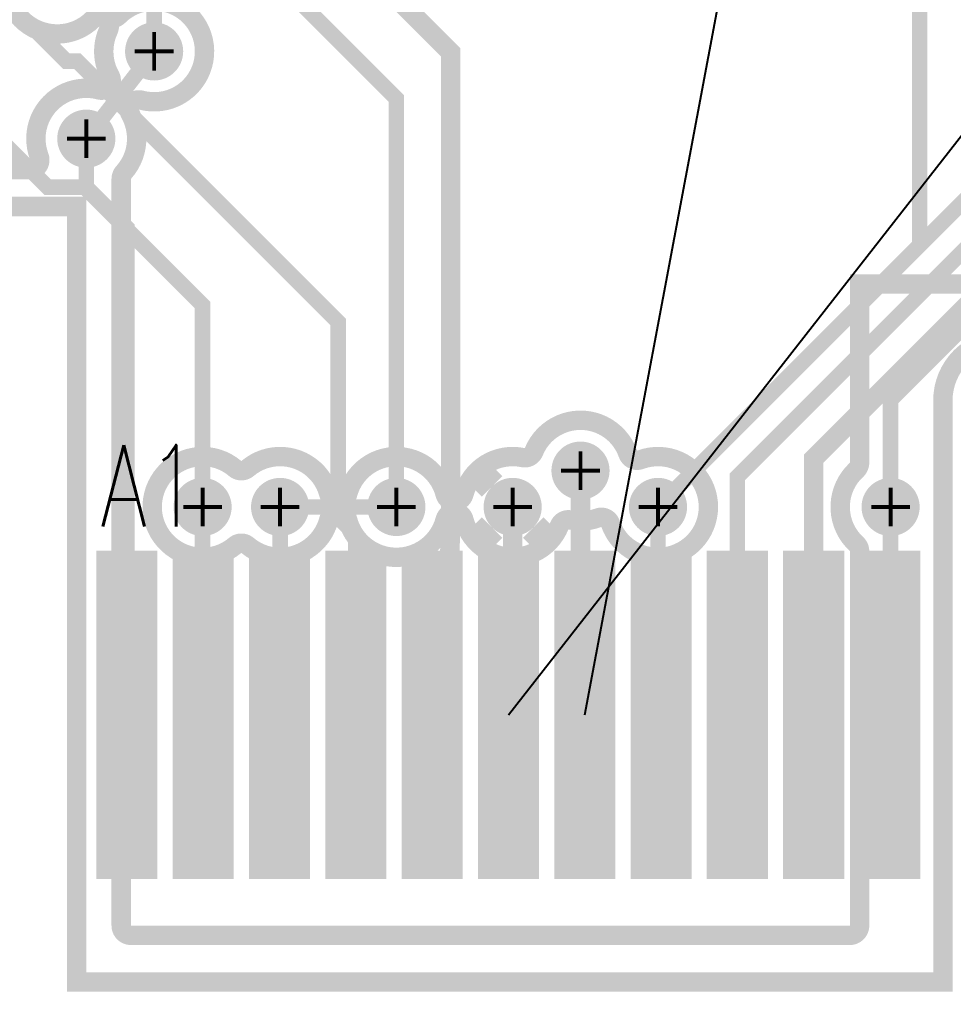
# Model space of a CAD drawing. Extents: x 17995 to 21002, y 17295 to 24095.
# Drawn here: x 18571 to 19052, y 17295 to 17796 of the extents above; entities that cross this region are included whole.
import ezdxf
from ezdxf.enums import TextEntityAlignment as Align

# ---------------------------------------------------------------- set-up
doc = ezdxf.new("R2010")
doc.units = 0
for name, pattern in [('SIG_1', [2, 1, 1]), ('SIG_4', [2, 1, 1]), ('SIG_5', [2, 1, 1]), ('SIG_6', [2, 1, 1]), ('SIG_61', [2, 1, 1]), ('SIG_62', [2, 1, 1]), ('SIG_63', [2, 1, 1]), ('SIG_64', [2, 1, 1]), ('SIG_65', [2, 1, 1]), ('SIG_66', [2, 1, 1]), ('SIG_67', [2, 1, 1])]:
    doc.linetypes.add(name, pattern=pattern)
for name, color, linetype in [('BOARD_OUTLINE_00', 183, 'CONTINUOUS'), ('DRIL_NPLTE_THRU_01', 176, 'CONTINUOUS'), ('DRIL_NPLTE_THRU_02', 96, 'CONTINUOUS'), ('DRIL_NPLTE_THRU_04', 16, 'CONTINUOUS'), ('DRIL_PLTE_THRU_01', 176, 'CONTINUOUS'), ('DRIL_PLTE_THRU_02', 96, 'CONTINUOUS'), ('DRIL_PLTE_THRU_04', 16, 'CONTINUOUS'), ('DRIL_SYMBOL', 183, 'CONTINUOUS'), ('LINK_00', 254, 'CONTINUOUS'), ('PADS_BOT', 1, 'CONTINUOUS'), ('PADS_INNER', 5, 'CONTINUOUS'), ('PADS_TOP', 5, 'CONTINUOUS'), ('PADS_XR_21', 176, 'CONTINUOUS'), ('PADS_XR_28', 130, 'CONTINUOUS'), ('PART_TOP_TEXT_26', 254, 'CONTINUOUS'), ('POUR_OUTLINE_02', 3, 'CONTINUOUS'), ('POUR_VIATHERM_02', 3, 'CONTINUOUS'), ('POUR_VOID_02', 3, 'CONTINUOUS'), ('TRACE_01', 5, 'CONTINUOUS'), ('TRACE_04', 1, 'CONTINUOUS'), ('VIAPTS', 254, 'CONTINUOUS')]:
    doc.layers.add(name, color=color, linetype=linetype)
doc.styles.add('W10', font='simplex', dxfattribs={"width": 0.75})

# ---------------------------------------------------------------- blocks, each defined once
blk = doc.blocks.new('SMOOTH_10')
at = {"const_width": 5}
blk.add_lwpolyline([(-2.5, 0, 1), (2.5, 0, 1)], format="xyb", close=True, dxfattribs=at)
blk = doc.blocks.new('BOARD_11')
at = {"layer": 'BOARD_OUTLINE_00', "const_width": 10}
blk.add_lwpolyline([(0, -380), (0, -6400), (600, -6400), (600, -6800), (1047, -6800), (1047, -6500, -1), (1110, -6500), (1110, -6800), (1400, -6800), (1400, -6400), (1910, -6400), (1910, -380)], format="xyb", close=True, dxfattribs=at)
at = {"layer": 'BOARD_OUTLINE_00'}
for p in [(600, -6400), (1047, -6500), (600, -6800), (1047, -6800)]:
    blk.add_blockref('SMOOTH_10', p, dxfattribs=at)
blk = doc.blocks.new('POUR_VOID_721')
at = {"layer": 'POUR_VOID_02', "const_width": 10}
blk.add_lwpolyline([(875.49, -463.66, 0.418664), (869.03, -460.64, -0.140464), (854.75, -461.72, 0.362164), (849.1, -464.75, -0.722478), (799.84, -461.55, 0.772971), (790.16, -461.55, -0.772971), (739.84, -461.55, 0.772971), (730.16, -461.55, -0.551935), (688.23, -474.87, 0.365723), (681.77, -474.87, -2.153207), (681.77, -435.13, 0.365723), (688.23, -435.13, -0.551935), (730.16, -448.45, 0.772971), (739.84, -448.45, -0.772971), (790.16, -448.45, 0.772971), (799.84, -448.45, -0.399248), (830.25, -429.54, 0.362164), (835.9, -426.51, -0.690633), (884.51, -427.6, 0.418665), (890.97, -430.62, -2.440357)], format="xyb", close=True, dxfattribs=at)
blk = doc.blocks.new('POUR_OUTLINE_404')
at = {"layer": 'POUR_OUTLINE_02', "const_width": 10}
for points in [[(33, -281), (576.02, -281, 0.524919), (580.69, -274.23, -0.609865), (611.61, -239.85, 0.491666), (617.88, -235.02, 0.127111), (617.25, -232.6, -0.127113), (614, -220, -0.108882), (616.41, -209.07, 0.837085), (608.34, -203.43, -5.012705), (616, -185, -0.108882)], [(613.59, -195.93, 0.837085), (621.66, -201.57, -1.725067), (633.39, -245.15, 0.491666), (627.12, -249.98, 0.127111), (627.75, -252.4, -0.32049), (624.29, -282.43, 0.185807), (623, -285.78), (623, -671, 0.414214), (628, -676), (999, -676, 0.414214), (1004, -671), (1004, -477.8, 0.209631), (1002.39, -474.13, -0.438533), (1002.39, -435.87, 0.209629), (1004, -432.2), (1004, -340), (1139.04, -340, 0.833948)]]:
    blk.add_lwpolyline(points, format="xyb", dxfattribs=at)
blk.add_blockref('POUR_VOID_721', (0, 0))
blk = doc.blocks.new('POUR_VIATHERM_802')
at = {"layer": 'POUR_VIATHERM_02', "const_width": 15}
for points in [[(806.62, -436.62), (814.39, -444.39)], [(806.62, -473.38), (814.39, -465.61)], [(843.38, -473.38), (835.61, -465.61)]]:
    blk.add_lwpolyline(points, dxfattribs=at)
blk = doc.blocks.new('POUR_HEADER_0')
for name in ['POUR_OUTLINE_404', 'POUR_VIATHERM_802']:
    blk.add_blockref(name, (-20, -5683))
blk = doc.blocks.new('PART_BODY_TOP_12')
at = {"layer": 'PART_TOP_TEXT_26', "style": 'W10', "width": 0.75}
blk.add_text('A1', height=42, dxfattribs=at).set_placement((-362.2, 255.91), align=Align.MIDDLE_CENTER)
blk = doc.blocks.new('DRIL_HOLE_0')
blk.add_lwpolyline([(0, 0, 1), (0, 0, 1)], format="xyb", close=True)
blk = doc.blocks.new('PAD_0')
blk.add_lwpolyline([(0, 0, 1), (0, 0, 1)], format="xyb", close=True)
blk = doc.blocks.new('PAD_12')
at = {"const_width": 31.5}
blk.add_lwpolyline([(-84.65, 0), (84.65, 0)], dxfattribs=at)
blk = doc.blocks.new('PAD_13')
at = {"const_width": 27.56}
blk.add_lwpolyline([(-82.68, 0), (82.68, 0)], dxfattribs=at)
blk = doc.blocks.new('STK_TOP_31')
at = {"layer": 'DRIL_NPLTE_THRU_01'}
blk.add_blockref('DRIL_HOLE_0', (0, 0), dxfattribs=at)
at = {"layer": 'DRIL_NPLTE_THRU_02'}
blk.add_blockref('DRIL_HOLE_0', (0, 0), dxfattribs=at)
at = {"layer": 'DRIL_NPLTE_THRU_04'}
blk.add_blockref('DRIL_HOLE_0', (0, 0), dxfattribs=at)
at = {"layer": 'PADS_BOT'}
blk.add_blockref('PAD_0', (0, 0), dxfattribs=at)
at = {"layer": 'PADS_INNER'}
blk.add_blockref('PAD_0', (0, 0), dxfattribs=at)
at = {"layer": 'PADS_TOP', "rotation": 90}
blk.add_blockref('PAD_13', (0, 0), dxfattribs=at)
at = {"layer": 'PADS_XR_21', "rotation": 90}
blk.add_blockref('PAD_12', (0, 0), dxfattribs=at)
blk = doc.blocks.new('PAD_11')
at = {"const_width": 27.56}
blk.add_lwpolyline([(-62.99, 0), (62.99, 0)], dxfattribs=at)
blk = doc.blocks.new('PAD_10')
at = {"const_width": 31.5}
blk.add_lwpolyline([(-64.96, 0), (64.96, 0)], dxfattribs=at)
blk = doc.blocks.new('STK_TOP_32')
at = {"layer": 'DRIL_NPLTE_THRU_01'}
blk.add_blockref('DRIL_HOLE_0', (0, 0), dxfattribs=at)
at = {"layer": 'DRIL_NPLTE_THRU_02'}
blk.add_blockref('DRIL_HOLE_0', (0, 0), dxfattribs=at)
at = {"layer": 'DRIL_NPLTE_THRU_04'}
blk.add_blockref('DRIL_HOLE_0', (0, 0), dxfattribs=at)
at = {"layer": 'PADS_BOT', "rotation": 90}
blk.add_blockref('PAD_11', (0, 0), dxfattribs=at)
at = {"layer": 'PADS_INNER'}
blk.add_blockref('PAD_0', (0, 0), dxfattribs=at)
at = {"layer": 'PADS_TOP'}
blk.add_blockref('PAD_0', (0, 0), dxfattribs=at)
at = {"layer": 'PADS_XR_28', "rotation": 90}
blk.add_blockref('PAD_10', (0, 0), dxfattribs=at)
blk = doc.blocks.new('STK_TOP_29')
at = {"layer": 'DRIL_NPLTE_THRU_01'}
blk.add_blockref('DRIL_HOLE_0', (0, 0), dxfattribs=at)
at = {"layer": 'DRIL_NPLTE_THRU_02'}
blk.add_blockref('DRIL_HOLE_0', (0, 0), dxfattribs=at)
at = {"layer": 'DRIL_NPLTE_THRU_04'}
blk.add_blockref('DRIL_HOLE_0', (0, 0), dxfattribs=at)
at = {"layer": 'PADS_BOT', "rotation": 90}
blk.add_blockref('PAD_13', (0, 0), dxfattribs=at)
at = {"layer": 'PADS_INNER'}
blk.add_blockref('PAD_0', (0, 0), dxfattribs=at)
at = {"layer": 'PADS_TOP'}
blk.add_blockref('PAD_0', (0, 0), dxfattribs=at)
at = {"layer": 'PADS_XR_28', "rotation": 90}
blk.add_blockref('PAD_12', (0, 0), dxfattribs=at)
blk = doc.blocks.new('SYM_TOP_13')
for name, p in [('PART_BODY_TOP_12', (0, 0)), ('STK_TOP_31', (-374.02, 137.8)), ('STK_TOP_32', (-374.02, 157.48)), ('STK_TOP_29', (-334.65, 137.8)), ('STK_TOP_31', (-334.65, 137.8)), ('STK_TOP_29', (-295.28, 137.8)), ('STK_TOP_31', (-295.28, 137.8)), ('STK_TOP_29', (-255.91, 137.8)), ('STK_TOP_31', (-255.91, 137.8)), ('STK_TOP_29', (-216.54, 137.8)), ('STK_TOP_31', (-216.54, 137.8)), ('STK_TOP_29', (-177.17, 137.8)), ('STK_TOP_31', (-177.17, 137.8)), ('STK_TOP_29', (-137.8, 137.8)), ('STK_TOP_31', (-137.8, 137.8)), ('STK_TOP_29', (-98.43, 137.8)), ('STK_TOP_31', (-98.43, 137.8)), ('STK_TOP_29', (-59.06, 137.8)), ('STK_TOP_31', (-59.06, 137.8)), ('STK_TOP_29', (-19.69, 137.8)), ('STK_TOP_31', (-19.69, 137.8)), ('STK_TOP_29', (19.69, 137.8)), ('STK_TOP_31', (19.69, 137.8))]:
    blk.add_blockref(name, p)
blk = doc.blocks.new('PART_TOP_28')
blk.add_blockref('SYM_TOP_13', (0, 0))
blk = doc.blocks.new('TRACE_898')
at = {"layer": 'TRACE_04', "linetype": 'SIG_1', "const_width": 10}
blk.add_lwpolyline([(18822.83, 17437.8), (18825, 17437.8), (18825, 17545)], dxfattribs=at)
at = {"layer": 'TRACE_04'}
for p in [(18825, 17545), (18822.83, 17437.8), (18825, 17437.8)]:
    blk.add_blockref('SMOOTH_10', p, dxfattribs=at)
blk = doc.blocks.new('SMOOTH_8')
at = {"const_width": 4}
blk.add_lwpolyline([(-2, 0, 1), (2, 0, 1)], format="xyb", close=True, dxfattribs=at)
blk = doc.blocks.new('TRACE_352')
at = {"layer": 'TRACE_01', "linetype": 'SIG_4', "const_width": 8}
blk.add_lwpolyline([(18535, 17760), (18585, 17710), (18604.142126, 17710), (18665, 17649.142126), (18665, 17545)], dxfattribs=at)
at = {"layer": 'TRACE_01'}
for p in [(18535, 17760), (18585, 17710), (18604.142126, 17710), (18665, 17649.142126), (18665, 17545)]:
    blk.add_blockref('SMOOTH_8', p, dxfattribs=at)
blk = doc.blocks.new('TRACE_768')
at = {"layer": 'TRACE_04', "linetype": 'SIG_4', "const_width": 8}
blk.add_lwpolyline([(18665.35, 17437.8), (18665, 17437.8), (18665, 17545)], dxfattribs=at)
at = {"layer": 'TRACE_04'}
for p in [(18665, 17545), (18665, 17437.8), (18665.35, 17437.8)]:
    blk.add_blockref('SMOOTH_8', p, dxfattribs=at)
blk = doc.blocks.new('TRACE_814')
at = {"layer": 'TRACE_04', "linetype": 'SIG_5', "const_width": 8}
blk.add_lwpolyline([(18900, 17545), (19035, 17680), (19035, 18369.36)], dxfattribs=at)
at = {"layer": 'TRACE_04'}
for p in [(19035, 18369.36), (19035, 17680), (18900, 17545)]:
    blk.add_blockref('SMOOTH_8', p, dxfattribs=at)
blk = doc.blocks.new('TRACE_260')
at = {"layer": 'TRACE_01', "linetype": 'SIG_5', "const_width": 8}
blk.add_lwpolyline([(18900, 17545), (19074, 17719), (19364.79, 17719), (19494.79, 17849), (19638, 17849)], dxfattribs=at)
at = {"layer": 'TRACE_01'}
blk.add_blockref('SMOOTH_8', (18900, 17545), dxfattribs=at)
blk = doc.blocks.new('TRACE_764')
at = {"layer": 'TRACE_04', "linetype": 'SIG_5', "const_width": 8}
blk.add_lwpolyline([(18901.57, 17437.8), (18900, 17437.8), (18900, 17545)], dxfattribs=at)
at = {"layer": 'TRACE_04'}
for p in [(18900, 17545), (18900, 17437.8), (18901.57, 17437.8)]:
    blk.add_blockref('SMOOTH_8', p, dxfattribs=at)
blk = doc.blocks.new('TRACE_838')
at = {"layer": 'TRACE_04', "linetype": 'SIG_6', "const_width": 8}
blk.add_lwpolyline([(18940.94, 17437.8), (18940.94, 17560.55), (19084, 17703.6), (19084, 17791)], dxfattribs=at)
at = {"layer": 'TRACE_04'}
for p in [(19084, 17791), (19084, 17703.6), (18940.94, 17560.55), (18940.94, 17437.8)]:
    blk.add_blockref('SMOOTH_8', p, dxfattribs=at)
blk = doc.blocks.new('TRACE_896')
at = {"layer": 'TRACE_04', "linetype": 'SIG_61', "const_width": 8}
blk.add_lwpolyline([(18640, 17780), (18640, 17833), (18618, 17855), (18618, 18365.02)], dxfattribs=at)
at = {"layer": 'TRACE_04'}
for p in [(18618, 18365.02), (18618, 17855), (18640, 17833), (18640, 17780)]:
    blk.add_blockref('SMOOTH_8', p, dxfattribs=at)
blk = doc.blocks.new('TRACE_354')
at = {"layer": 'TRACE_01', "linetype": 'SIG_61', "const_width": 8}
blk.add_lwpolyline([(18605, 17735), (18640, 17780)], dxfattribs=at)
at = {"layer": 'TRACE_01'}
for p in [(18640, 17780), (18605, 17735)]:
    blk.add_blockref('SMOOTH_8', p, dxfattribs=at)
blk = doc.blocks.new('TRACE_894')
at = {"layer": 'TRACE_04', "linetype": 'SIG_61', "const_width": 8}
blk.add_lwpolyline([(18625.98, 17457.48), (18625.98, 17689.02), (18605, 17710), (18605, 17735)], dxfattribs=at)
at = {"layer": 'TRACE_04'}
for p in [(18605, 17735), (18605, 17710), (18625.98, 17689.02), (18625.98, 17457.48)]:
    blk.add_blockref('SMOOTH_8', p, dxfattribs=at)
blk = doc.blocks.new('TRACE_1204')
at = {"layer": 'TRACE_04', "linetype": 'SIG_62', "const_width": 8}
blk.add_lwpolyline([(18744.09, 17437.8), (18744.09, 17530.51), (18735, 17539.61), (18735, 17640.36), (18600.36, 17775), (18594.64, 17775), (18557, 17812.64), (18557, 18210.67), (18540, 18227.67), (18540, 18598.71), (18530, 18608.71)], dxfattribs=at)
at = {"layer": 'TRACE_04'}
for p in [(18594.64, 17775), (18600.36, 17775), (18735, 17640.36), (18735, 17539.61), (18744.09, 17530.51), (18744.09, 17437.8)]:
    blk.add_blockref('SMOOTH_8', p, dxfattribs=at)
blk = doc.blocks.new('TRACE_1222')
at = {"layer": 'TRACE_04', "linetype": 'SIG_63', "const_width": 8}
blk.add_lwpolyline([(18765, 17545), (18765, 17755.65), (18632, 17888.65)], dxfattribs=at)
at = {"layer": 'TRACE_04'}
for p in [(18632, 17888.65), (18765, 17755.65), (18765, 17545)]:
    blk.add_blockref('SMOOTH_8', p, dxfattribs=at)
blk = doc.blocks.new('TRACE_632')
at = {"layer": 'TRACE_01', "linetype": 'SIG_63', "const_width": 8}
blk.add_lwpolyline([(18705, 17545), (18765, 17545)], dxfattribs=at)
at = {"layer": 'TRACE_01'}
for p in [(18705, 17545), (18765, 17545)]:
    blk.add_blockref('SMOOTH_8', p, dxfattribs=at)
blk = doc.blocks.new('TRACE_892')
at = {"layer": 'TRACE_04', "linetype": 'SIG_63', "const_width": 8}
blk.add_lwpolyline([(18704.72, 17437.8), (18705, 17437.8), (18705, 17545)], dxfattribs=at)
at = {"layer": 'TRACE_04'}
for p in [(18705, 17545), (18704.72, 17437.8), (18705, 17437.8)]:
    blk.add_blockref('SMOOTH_8', p, dxfattribs=at)
blk = doc.blocks.new('TRACE_1010')
at = {"layer": 'TRACE_04', "linetype": 'SIG_64', "const_width": 10}
blk.add_lwpolyline([(18980.31, 17437.8), (18980.31, 17569.89), (19123, 17712.58)], dxfattribs=at)
at = {"layer": 'TRACE_04'}
for p in [(19123, 17712.58), (18980.31, 17569.89), (18980.31, 17437.8)]:
    blk.add_blockref('SMOOTH_10', p, dxfattribs=at)
blk = doc.blocks.new('TRACE_1338')
at = {"layer": 'TRACE_04', "linetype": 'SIG_65', "const_width": 10}
blk.add_lwpolyline([(18793, 17532), (18793, 17779.55), (18649, 17923.55)], dxfattribs=at)
at = {"layer": 'TRACE_04'}
for p in [(18649, 17923.55), (18793, 17779.55), (18793, 17532)]:
    blk.add_blockref('SMOOTH_10', p, dxfattribs=at)
blk = doc.blocks.new('TRACE_1372')
at = {"layer": 'TRACE_04', "linetype": 'SIG_65', "const_width": 10}
blk.add_lwpolyline([(18783.46, 17437.8), (18792.24, 17437.8), (18792.24, 17515.47), (18793, 17532)], dxfattribs=at)
at = {"layer": 'TRACE_04'}
for p in [(18793, 17532), (18792.24, 17515.47), (18783.46, 17437.8), (18792.24, 17437.8)]:
    blk.add_blockref('SMOOTH_10', p, dxfattribs=at)
blk = doc.blocks.new('TRACE_772')
at = {"layer": 'TRACE_04', "linetype": 'SIG_66', "const_width": 10}
blk.add_lwpolyline([(18862.2, 17437.8), (18860, 17437.8), (18860, 17563.74)], dxfattribs=at)
at = {"layer": 'TRACE_04'}
for p in [(18860, 17563.74), (18860, 17437.8), (18862.2, 17437.8)]:
    blk.add_blockref('SMOOTH_10', p, dxfattribs=at)
blk = doc.blocks.new('TRACE_656')
at = {"layer": 'TRACE_01', "linetype": 'SIG_67', "const_width": 8}
blk.add_lwpolyline([(19020, 17545), (19020, 17600.19), (19113.81, 17694), (19150, 17694)], dxfattribs=at)
at = {"layer": 'TRACE_01'}
for p in [(19113.81, 17694), (19150, 17694), (19020, 17600.19), (19020, 17545)]:
    blk.add_blockref('SMOOTH_8', p, dxfattribs=at)
blk = doc.blocks.new('TRACE_900')
at = {"layer": 'TRACE_04', "linetype": 'SIG_67', "const_width": 8}
blk.add_lwpolyline([(19019.69, 17437.8), (19020, 17437.8), (19020, 17545)], dxfattribs=at)
at = {"layer": 'TRACE_04'}
for p in [(19020, 17545), (19019.69, 17437.8), (19020, 17437.8)]:
    blk.add_blockref('SMOOTH_8', p, dxfattribs=at)
blk = doc.blocks.new('DRIL_SYMBOL_10')
at = {"layer": 'DRIL_SYMBOL', "const_width": 2}
for points in [[(0, -10), (0, 10)], [(-10, 0), (10, 0)]]:
    blk.add_lwpolyline(points, dxfattribs=at)
blk = doc.blocks.new('DRIL_HOLE_10')
at = {"const_width": 5}
blk.add_lwpolyline([(-2.5, 0, 1), (2.5, 0, 1)], format="xyb", close=True, dxfattribs=at)
blk.add_blockref('DRIL_SYMBOL_10', (0, 0))
blk = doc.blocks.new('PAD_17')
at = {"const_width": 15}
blk.add_lwpolyline([(0, -7.5, 1), (0, 7.5, 1)], format="xyb", close=True, dxfattribs=at)
blk = doc.blocks.new('STK_TOP_182')
at = {"layer": 'DRIL_PLTE_THRU_01'}
blk.add_blockref('DRIL_HOLE_10', (0, 0), dxfattribs=at)
at = {"layer": 'DRIL_PLTE_THRU_02'}
blk.add_blockref('DRIL_HOLE_10', (0, 0), dxfattribs=at)
at = {"layer": 'DRIL_PLTE_THRU_04'}
blk.add_blockref('DRIL_HOLE_10', (0, 0), dxfattribs=at)
at = {"layer": 'PADS_BOT'}
blk.add_blockref('PAD_17', (0, 0), dxfattribs=at)
at = {"layer": 'PADS_INNER'}
blk.add_blockref('PAD_17', (0, 0), dxfattribs=at)
at = {"layer": 'PADS_TOP'}
blk.add_blockref('PAD_17', (0, 0), dxfattribs=at)
blk = doc.blocks.new('SYM_TOP_1')
blk.add_blockref('STK_TOP_182', (0, 0))

msp = doc.modelspace()

# ---------------------------------------------------------------- linework, layer by layer
at = {"layer": 'LINK_00', "linetype": 'SIG_66'}
msp.add_line((18862.2, 17437.8), (19476, 20707), dxfattribs=at)
at = {"layer": 'LINK_00', "linetype": 'SIG_1'}
msp.add_line((18822.83, 17437.8), (19757, 18632), dxfattribs=at)

# ---------------------------------------------------------------- block references
for name, p in [('BOARD_11', (18000, 24100)), ('TRACE_1204', (0, 0)), ('TRACE_814', (0, 0)), ('TRACE_896', (0, 0)), ('TRACE_1338', (0, 0)), ('TRACE_1222', (0, 0)), ('TRACE_260', (0, 0)), ('TRACE_838', (0, 0)), ('TRACE_354', (0, 0)), ('TRACE_352', (0, 0)), ('TRACE_894', (0, 0)), ('TRACE_1010', (0, 0)), ('TRACE_656', (0, 0)), ('PART_TOP_28', (19000, 17300)), ('TRACE_772', (0, 0)), ('TRACE_768', (0, 0)), ('TRACE_892', (0, 0)), ('TRACE_632', (0, 0)), ('TRACE_898', (0, 0)), ('TRACE_764', (0, 0)), ('TRACE_900', (0, 0)), ('TRACE_1372', (0, 0))]:
    msp.add_blockref(name, p)
at = {"linetype": 'SIG_1'}
msp.add_blockref('POUR_HEADER_0', (18020, 23683), dxfattribs=at)
at = {"layer": 'VIAPTS', "linetype": 'SIG_61'}
for p in [(18640, 17780), (18605, 17735)]:
    msp.add_blockref('SYM_TOP_1', p, dxfattribs=at)
at = {"layer": 'VIAPTS', "linetype": 'SIG_66'}
msp.add_blockref('SYM_TOP_1', (18860, 17563.74), dxfattribs=at)
at = {"layer": 'VIAPTS', "linetype": 'SIG_4'}
msp.add_blockref('SYM_TOP_1', (18665, 17545), dxfattribs=at)
at = {"layer": 'VIAPTS', "linetype": 'SIG_63'}
for p in [(18705, 17545), (18765, 17545)]:
    msp.add_blockref('SYM_TOP_1', p, dxfattribs=at)
at = {"layer": 'VIAPTS', "linetype": 'SIG_1'}
msp.add_blockref('SYM_TOP_1', (18825, 17545), dxfattribs=at)
at = {"layer": 'VIAPTS', "linetype": 'SIG_5'}
msp.add_blockref('SYM_TOP_1', (18900, 17545), dxfattribs=at)
at = {"layer": 'VIAPTS', "linetype": 'SIG_67'}
msp.add_blockref('SYM_TOP_1', (19020, 17545), dxfattribs=at)

doc.saveas('drawing.dxf')
